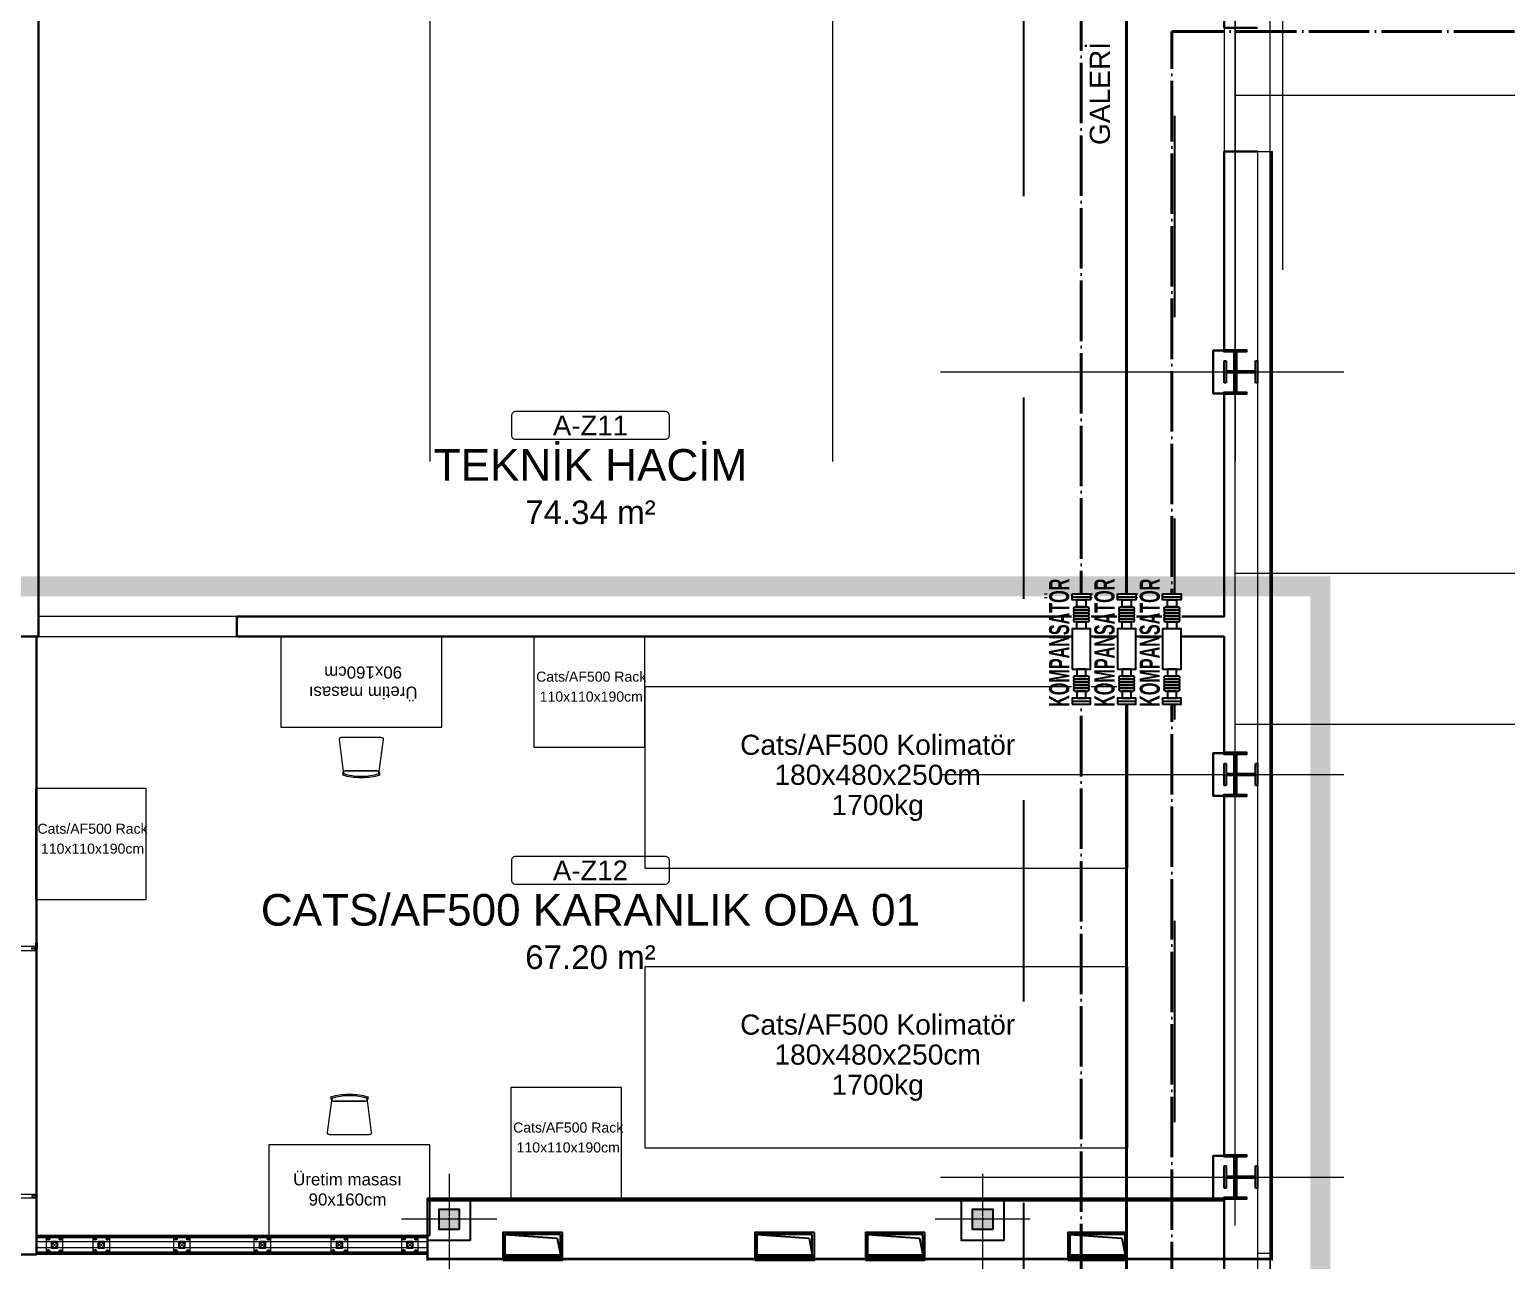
# Model space of a CAD drawing. Header units: centimetres. Extents: x 405464 to 563355, y 50011 to 66875.
# Drawn here: x 515691 to 517158, y 54236 to 55460 of the extents above; entities that cross this region are included whole.
import ezdxf
from ezdxf.enums import TextEntityAlignment as Align

# ---------------------------------------------------------------- set-up
doc = ezdxf.new("R2010")
doc.units = ezdxf.units.CM
for name, pattern in [('CHAIN', [0.3543, 0.2362, -0.0295, 0.0591, -0.0295]), ('DASHDOT', [25.4, 12.7, -6.35, 0, -6.35]), ('DASHED', [4, 2, -2]), ('DOT', [0.25, 0, -0.25]), ('HIDDEN', [9.525, 6.35, -3.175]), ('M00$0$CENTER', [50.8, 31.75, -6.35, 6.35, -6.35]), ('M00$0$HIDDEN', [0.375, 0.25, -0.125]), ('SOGUKSU1', [72, 60, -6, 0, -6])]:
    doc.linetypes.add(name, pattern=pattern)
doc.layers.get('0').update_dxf_attribs({"lineweight": 9})
for name, color, linetype in [('-M-FIRE VALVE', 7, 'Continuous'), ('_statik', 2, 'Continuous'), ('Em.K - FFU', 2, 'Continuous'), ('TF_Cihaz_yazı', 5, 'Continuous')]:
    doc.layers.add(name, color=color, linetype=linetype)
doc.layers.add('-MH_Ad', color=1, linetype='Continuous', lineweight=9, true_color=0xff0000)
doc.layers.add('DV_alçıpanel_duvar_yeni', color=1, linetype='Continuous', lineweight=20, true_color=0xff0000)
for name, color, linetype, lineweight in [('0-KRCN-MİMARİ-220526', 8, 'Continuous', 9), ('0-KRCN-SHT-PROSES-BORU', 1, '0-Y_LINE', 40), ('0-KRCN-SHT-SOGUKSU', 141, 'SOGUKSU1', 40), ('0-MEK-SHT-YAZI-ÇAP-TEMSU', 81, 'Continuous', 30), ('A_Aks', 30, 'DASHDOT', 9), ('A_Arka', 8, 'Continuous', 9), ('A_celik', 1, 'Continuous', 25), ('A_Duvar-alçiplak', 3, 'Continuous', 30), ('A_Kaplama', 191, 'Continuous', 20), ('A_Pencere Doğrama-Ex', 140, 'Continuous', 15), ('G_0.09', 254, 'Continuous', 9), ('G_0.13', 145, 'Continuous', 13), ('M00$0$A_Iskelet', 20, 'Continuous', 25), ('M00$0$D_Merkez', 51, 'M00$0$CENTER', 13), ('M00$0$D_Profil', 155, 'Continuous', 15), ('M00$0$Y_Hidden_[Gizli]', 9, 'M00$0$HIDDEN', 9), ('M00_Mahal_No$0$MH_Alan', 51, 'Continuous', 9), ('MH_Alan', 51, 'Continuous', 9), ('TF_Cihaz', 20, 'Continuous', 13), ('TF_Mobilya', 142, 'Continuous', 9)]:
    doc.layers.add(name, color=color, linetype=linetype, lineweight=lineweight)
doc.styles.add('BORU', font='AGENCYR.TTF')
doc.styles.add('CAP', font='ARIALNB.TTF')
doc.styles.add('Kalin01', font='swissk.ttf')
doc.styles.add('M00_Mahal_No$0$Kalin01', font='swissk.ttf')
doc.styles.add('M00_Mahal_No$0$Normal', font='swiss.ttf')
doc.styles.add('MAHAL', font='swissc.ttf')
doc.styles.add('MP_KAPI_POZ', font='arial.ttf')
doc.linetypes.add('0-Y_LINE', pattern='A,100,-0.5,["Y",BORU,S=9,R=0,X=0,Y=-4.5],-5', length=105.5)

# ---------------------------------------------------------------- blocks, each defined once
blk = doc.blocks.new('1_etap')
at = {"layer": 'A_Aks', "color": 8, "ltscale": 100}
for p, q in [((0, -588.1), (0, 5067)), ((0, 3075), (1911.9, 3075)), ((0, 3075), (1911.9, 3075)), ((0, 2600), (1911.9, 2600)), ((0, 2600), (1911.9, 2600)), ((0, 2450), (1911.9, 2450)), ((0, 2450), (1911.9, 2450))]:
    blk.add_line(p, q, dxfattribs=at)
at = {"layer": 'A_Kaplama', "color": 8}
for p, q in [((22, 3019), (22, -22)), ((22, 3019), (22, 1547)), ((22, 3019), (22, 1924.5)), ((34.5, 3019), (34.5, -34.5)), ((34.5, 3019), (34.5, 1547)), ((34.5, 3019), (34.5, 1924.5)), ((22, 1924.5), (34.5, 1924.5))]:
    blk.add_line(p, q, dxfattribs=at)
at = {"layer": 'DV_alçıpanel_duvar_yeni', "color": 8}
for p, q in [((34.5, 1919.5), (34.5, 3019)), ((34.5, 3019), (37, 3019)), ((35.7, 1918.2), (35.7, 3019)), ((37, 1917), (37, 3019)), ((-11, 1919.5), (34.5, 1919.5)), ((-11, 1918.2), (35.7, 1918.2))]:
    blk.add_line(p, q, dxfattribs=at)
at = {"color": 8, "linetype": 'ByBlock', "lineweight": -2}
for tag, height, style, p in [('MAHALNO', 15.7, 'M00_Mahal_No$0$Kalin01', (-1403.5, 5183, -22.7)), ('MAHALADI', 25.1, 'M00_Mahal_No$0$Normal', (-1403.5, 5151.6, -22.7)), ('MAHALNO', 9.8, 'M00_Mahal_No$0$Kalin01', (-1049.8, 5038.2)), ('MAHALADI', 15.7, 'M00_Mahal_No$0$Normal', (-1049.8, 5018.6)), ('MAHALNO', 19.6, 'M00_Mahal_No$0$Kalin01', (585.2, 4515.9)), ('MAHALADI', 31.4, 'M00_Mahal_No$0$Normal', (585.2, 4476.7)), ('MAHALNO', 19.6, 'M00_Mahal_No$0$Kalin01', (543.6, 3917.9)), ('MAHALADI', 31.4, 'M00_Mahal_No$0$Normal', (543.6, 3878.7)), ('MAHALNO', 19.6, 'M00_Mahal_No$0$Kalin01', (175.4, 3438.2)), ('MAHALADI', 31.4, 'M00_Mahal_No$0$Normal', (175.4, 3399)), ('MAHALNO', 15.7, 'M00_Mahal_No$0$Kalin01', (662.5, 3278.7)), ('MAHALADI', 25.1, 'M00_Mahal_No$0$Normal', (662.5, 3247.3)), ('MAHALNO', 9.8, 'M00_Mahal_No$0$Kalin01', (928.4, 2524.9)), ('MAHALADI', 15.7, 'M00_Mahal_No$0$Normal', (928.4, 2505.3)), ('MAHALNO', 19.6, 'M00_Mahal_No$0$Kalin01', (683, 1295.9)), ('MAHALADI', 31.4, 'M00_Mahal_No$0$Normal', (683, 1256.7))]:
    blk.add_attdef(tag, text='', height=height, dxfattribs=dict(at, style=style)).set_placement(p, align=Align.MIDDLE_CENTER)
at = {"layer": 'A_Pencere Doğrama-Ex', "color": 8, "style": 'MAHAL'}
for p in [(163.4, 4608.5), (585.7, 4362.5), (584.1, 3781.1), (404.7, 3207), (477.6, 2356.8), (647.1, 1093.3), (160.8, 91.1)]:
    blk.add_attdef('KOT', p, '', height=10, dxfattribs=at)
at = {"layer": 'M00_Mahal_No$0$MH_Alan', "color": 8, "style": 'M00_Mahal_No$0$Normal'}
for height, p in [(25.1, (-1403.5, 5114, -22.7)), (15.7, (-1049.8, 4995.1)), (31.4, (585.2, 4429.6)), (31.4, (543.6, 3831.7)), (31.4, (175.4, 3351.9)), (25.1, (662.5, 3209.7)), (15.7, (928.4, 2481.8)), (31.4, (683, 1209.6))]:
    blk.add_attdef('ALAN', text='', height=height, dxfattribs=at).set_placement(p, align=Align.MIDDLE_CENTER)
blk = doc.blocks.new('a_aks')
at = {"layer": 'A_Aks', "color": 8, "ltscale": 200}
for p, q in [((11730, 5308), (11730, -831.1)), ((12130, 5308), (12130, -831.1)), ((12530, 5308), (12530, -831.1)), ((12237.1, 2857), (12637.8, 2857)), ((12237.1, 2457), (12637.8, 2457)), ((12237.1, 2057), (12637.8, 2057))]:
    blk.add_line(p, q, dxfattribs=at)
blk = doc.blocks.new('mimari_yeni_durum')
at = {"layer": 'A_Arka', "color": 8}
blk.add_line((12577, 4907.5), (12577, 2958.4), dxfattribs=at)
at = {"layer": 'A_celik', "color": 8}
for p, q in [((12519, 2846), (12519, 2868)), ((12519, 2868), (12521, 2868)), ((12519, 2846), (12519, 2868)), ((12519, 2868), (12521, 2868)), ((12521, 2868), (12521, 2858)), ((12521, 2868), (12521, 2858)), ((12550, 2858), (12550, 2868)), ((12550, 2868), (12552, 2868)), ((12550, 2858), (12550, 2868)), ((12550, 2868), (12552, 2868)), ((12552, 2868), (12552, 2846)), ((12521, 2858), (12550, 2858)), ((12521, 2858), (12550, 2858)), ((12550, 2856), (12521, 2856)), ((12521, 2856), (12521, 2846)), ((12550, 2856), (12521, 2856)), ((12521, 2856), (12521, 2846)), ((12550, 2846), (12550, 2856)), ((12550, 2846), (12550, 2856)), ((12521, 2846), (12519, 2846)), ((12521, 2846), (12519, 2846)), ((12552, 2846), (12550, 2846)), ((12552, 2846), (12550, 2846)), ((12519, 2446), (12519, 2468)), ((12519, 2468), (12521, 2468)), ((12519, 2446), (12519, 2468)), ((12519, 2468), (12521, 2468)), ((12521, 2468), (12521, 2458)), ((12521, 2468), (12521, 2458)), ((12550, 2458), (12550, 2468)), ((12550, 2468), (12552, 2468)), ((12550, 2458), (12550, 2468)), ((12550, 2468), (12552, 2468)), ((12552, 2468), (12552, 2446)), ((12521, 2458), (12550, 2458)), ((12521, 2458), (12550, 2458)), ((12550, 2456), (12521, 2456)), ((12521, 2456), (12521, 2446)), ((12550, 2456), (12521, 2456)), ((12521, 2456), (12521, 2446)), ((12550, 2446), (12550, 2456)), ((12550, 2446), (12550, 2456)), ((12521, 2446), (12519, 2446)), ((12521, 2446), (12519, 2446)), ((12552, 2446), (12550, 2446)), ((12552, 2446), (12550, 2446)), ((12519, 2046), (12519, 2068)), ((12519, 2068), (12521, 2068)), ((12519, 2046), (12519, 2068)), ((12519, 2068), (12521, 2068)), ((12521, 2068), (12521, 2058)), ((12521, 2068), (12521, 2058)), ((12521, 2058), (12550, 2058)), ((12521, 2058), (12550, 2058)), ((12550, 2056), (12521, 2056)), ((12521, 2056), (12521, 2046)), ((12550, 2056), (12521, 2056)), ((12521, 2056), (12521, 2046)), ((12550, 2058), (12550, 2068)), ((12550, 2068), (12552, 2068)), ((12550, 2058), (12550, 2068)), ((12550, 2068), (12552, 2068)), ((12550, 2046), (12550, 2056)), ((12550, 2046), (12550, 2056)), ((12552, 2068), (12552, 2046)), ((12521, 2046), (12519, 2046)), ((12521, 2046), (12519, 2046)), ((12552, 2046), (12550, 2046)), ((12552, 2046), (12550, 2046))]:
    blk.add_line(p, q, dxfattribs=at)
for points in [[(12519, 2879), (12541, 2879), (12541, 2877), (12531, 2877), (12531, 2837), (12541, 2837), (12541, 2835), (12519, 2835), (12519, 2837), (12529, 2837), (12529, 2877), (12519, 2877), (12519, 2879)], [(12519, 2879), (12541, 2879), (12541, 2877), (12531, 2877), (12531, 2837), (12541, 2837), (12541, 2835), (12519, 2835), (12519, 2837), (12529, 2837), (12529, 2877), (12519, 2877), (12519, 2879)], [(12519, 2479), (12541, 2479), (12541, 2477), (12531, 2477), (12531, 2437), (12541, 2437), (12541, 2435), (12519, 2435), (12519, 2437), (12529, 2437), (12529, 2477), (12519, 2477), (12519, 2479)], [(12519, 2479), (12541, 2479), (12541, 2477), (12531, 2477), (12531, 2437), (12541, 2437), (12541, 2435), (12519, 2435), (12519, 2437), (12529, 2437), (12529, 2477), (12519, 2477), (12519, 2479)], [(12519, 2079), (12541, 2079), (12541, 2077), (12531, 2077), (12531, 2037), (12541, 2037), (12541, 2035), (12519, 2035), (12519, 2037), (12529, 2037), (12529, 2077), (12519, 2077), (12519, 2079)], [(12519, 2079), (12541, 2079), (12541, 2077), (12531, 2077), (12531, 2037), (12541, 2037), (12541, 2035), (12519, 2035), (12519, 2037), (12529, 2037), (12529, 2077), (12519, 2077), (12519, 2079)]]:
    blk.add_lwpolyline(points, dxfattribs=at)
at = {"layer": 'A_Duvar-alçiplak', "color": 8}
for p, q in [((11341, 2614), (11341, 2594)), ((11341, 2614), (11341, 2594)), ((11538, 2614), (11538, 2594)), ((11538, 2614), (11538, 2594)), ((11319, 2594), (11341, 2594)), ((11319, 2594), (11341, 2594)), ((11339, 2594), (11339, 1980)), ((11538, 2594), (12519, 2594)), ((11538, 2594), (12519, 2594))]:
    blk.add_line(p, q, dxfattribs=at)
for points in [[(12552, 3199), (12519, 3199), (12519, 3232), (12507.5, 3232), (12507.5, 3246), (11357.5, 3246), (11357.5, 3220), (11341, 3220), (11341, 2614)], [(12552, 3199), (12519, 3199), (12519, 3232), (12507.5, 3232), (12507.5, 3246), (11357.5, 3246), (11357.5, 3220), (11341, 3220), (11341, 2614)], [(11538, 2614), (12519, 2614), (12519, 2835.7), (12508, 2835.7), (12508, 2878.2), (12519, 2878.2), (12519, 3076), (12552, 3076)], [(11538, 2614), (12519, 2614), (12519, 2835.7), (12508, 2835.7), (12508, 2878.2), (12519, 2878.2), (12519, 3076), (12552, 3076)], [(12519, 1694), (12519, 2035.7), (12508, 2035.7), (12508, 2078.2), (12519, 2078.2), (12519, 2435.7), (12508, 2435.7), (12508, 2478.2), (12519, 2478.2), (12519, 2594)], [(12519, 1694), (12519, 2035.7), (12508, 2035.7), (12508, 2078.2), (12519, 2078.2), (12519, 2435.7), (12508, 2435.7), (12508, 2478.2), (12519, 2478.2), (12519, 2594)], [(11339, 1980), (11319, 1980)]]:
    blk.add_lwpolyline(points, dxfattribs=at)
at = {"layer": 'A_Kaplama', "color": 8}
blk.add_line((12552, 3076), (12564.5, 3076), dxfattribs=at)
blk.add_line((12552, 3076), (12564.5, 3076), dxfattribs=at)
at = {"layer": 'A_Aks', "color": 8}
blk.add_blockref('a_aks', (0, 0), dxfattribs=at)
blk = doc.blocks.new('sandalye')
at = {"color": 8, "linetype": 'Continuous'}
for p, q in [((-356, 181), (-379, 181)), ((-366, 172), (-341, 175)), ((-341, 175), (-366, 172)), ((-24, 217), (-341, 175)), ((-333, -158), (-333, 158)), ((-333, 158), (-333, -158)), ((0, -196), (0, 196)), ((-379, -181), (-356, -181)), ((-341, -175), (-366, -172)), ((-366, -172), (-341, -175)), ((-341, -175), (-24, -217))]:
    blk.add_line(p, q, dxfattribs=at)
at = {"color": 8, "linetype": 'HIDDEN', "ltscale": 5}
blk.add_line((-403, 12), (-403, -12), dxfattribs=at)
at = {"color": 8, "linetype": 'Continuous'}
for centre, radius, start, end in [((276, 0), 679, 164.5563, 178.9655), ((222, 0), 613, 163.7398, 178.854), ((222, 0), 613, 163.7398, 178.854), ((-356, 158), 23, 48.6707, 90), ((-356, 158), 23, 0, 48.6707), ((-356, 158), 23, 0, 48.6707), ((-21, 196), 21.5, 360, 97.624), ((276, 0), 679, 181.0345, 195.4437), ((222, 0), 613, 181.146, 196.2602), ((222, 0), 613, 181.146, 196.2602), ((-356, -158), 23, 270, 311.3293), ((-356, -158), 23, 311.3293, 360), ((-356, -158), 23, 311.3293, 360), ((-21, -196), 21.5, 262.376, 0)]:
    blk.add_arc(centre, radius, start, end, dxfattribs=at)
at = {"color": 8, "linetype": 'HIDDEN', "ltscale": 5}
for centre, radius, start, end in [((276, 0), 679, 178.9655, 181.0345), ((276, 0), 679, 178.9655, 181.0345), ((222, 0), 613, 178.854, 181.146), ((222, 0), 613, 178.854, 181.146)]:
    blk.add_arc(centre, radius, start, end, dxfattribs=at)
blk = doc.blocks.new('kar_o_2_yp')
at = {"layer": 'TF_Cihaz', "color": 8}
for points in [[(10203.3, 2427), (10313.3, 2427), (10313.3, 2537), (10203.3, 2537)], [(10793.3, 2307), (10793.3, 2487), (10313.3, 2487), (10313.3, 2307)], [(9708, 2275.9), (9818, 2275.9), (9818, 2385.9), (9708, 2385.9)], [(10793.3, 2029), (10793.3, 2209), (10313.3, 2209), (10313.3, 2029)], [(10180.4, 1979), (10290.4, 1979), (10290.4, 2089), (10180.4, 2089)]]:
    blk.add_lwpolyline(points, close=True, dxfattribs=at)
at = {"layer": 'TF_Mobilya', "color": 8}
for points in [[(9951.7, 2537), (9951.7, 2447), (10111.7, 2447), (10111.7, 2537)], [(10100, 1942), (10100, 2032), (9940, 2032), (9940, 1942)]]:
    blk.add_lwpolyline(points, close=True, dxfattribs=at)
at = {"color": 8, "xscale": -0.1000000000000001, "yscale": 0.1000000000000001, "zscale": 0.1}
for p, rotation in [((10031.7, 2437), 269.9999999999999), ((10020, 2042), 90)]:
    blk.add_blockref('sandalye', p, dxfattribs=dict(at, rotation=rotation))
at = {"layer": 'TF_Cihaz_yazı', "color": 8, "style": 'MP_KAPI_POZ'}
for s, height, p in [('Cats/AF500 Rack', 10, (10260.2, 2497.2)), ('110x110x190cm', 10, (10260.2, 2477.4)), ('Cats/AF500 Kolimatör', 20, (10544.7, 2429.5)), ('180x480x250cm', 20, (10544.7, 2399.7)), ('1700kg', 20, (10544.7, 2369.7)), ('Cats/AF500 Rack', 10, (9764.8, 2346.1)), ('110x110x190cm', 10, (9764.8, 2326.3)), ('Cats/AF500 Kolimatör', 20, (10544.7, 2151.5)), ('180x480x250cm', 20, (10544.7, 2121.7)), ('1700kg', 20, (10544.7, 2091.7)), ('Cats/AF500 Rack', 10, (10237.3, 2049.2)), ('110x110x190cm', 10, (10237.3, 2029.4))]:
    blk.add_text(s, height=height, dxfattribs=at).set_placement(p, align=Align.MIDDLE_CENTER)
at = {"layer": 'TF_Mobilya', "color": 8, "style": 'MP_KAPI_POZ'}
for s, p in [('90x160cm', (10033.6, 2501.3)), ('Üretim masası', (10033.6, 2481.3))]:
    blk.add_text(s, height=12, rotation=180, dxfattribs=at).set_placement(p, align=Align.MIDDLE_CENTER)
for s, p in [('Üretim masası', (10018.1, 1997.7)), ('90x160cm', (10018.1, 1977.7))]:
    blk.add_text(s, height=12, dxfattribs=at).set_placement(p, align=Align.MIDDLE_CENTER)
blk = doc.blocks.new('M00_Mahal_No$0$MHL')
at = {"color": 0, "linetype": 'ByBlock', "lineweight": -2}
blk.add_lwpolyline([(-100, -5), (-100, -30, 0.414214), (-95, -35), (95, -35, 0.414214), (100, -30), (100, -5, 0.414214), (95, 0), (-95, 0, 0.414214)], format="xyb", close=True, dxfattribs=at)
for tag, height, style, p in [('MAHALNO', 25, 'M00_Mahal_No$0$Kalin01', (0, -17.5)), ('MAHALADI', 40, 'M00_Mahal_No$0$Normal', (0, -67.5))]:
    blk.add_attdef(tag, text='', height=height, dxfattribs=dict(at, style=style)).set_placement(p, align=Align.MIDDLE_CENTER)
at = {"layer": 'M00_Mahal_No$0$MH_Alan', "style": 'M00_Mahal_No$0$Normal'}
blk.add_attdef('ALAN', text='', height=40, dxfattribs=at).set_placement((0, -127.5), align=Align.MIDDLE_CENTER)
blk = doc.blocks.new('A$C17b1b0ad')
at = {"layer": 'MH_Alan', "color": 8}
for points in [[(11341, 3220), (11357.5, 3220), (11357.5, 3246), (12507.5, 3246), (12507.5, 3232), (12519, 3232), (12519, 2878.2), (12508, 2878.2), (12508, 2835.7), (12519, 2835.7), (12519, 2614), (11341, 2614)], [(11339, 2594), (12519, 2594), (12519, 2478.2), (12508, 2478.2), (12508, 2435.7), (12519, 2435.7), (12519, 2078.2), (12508, 2078.2), (12508, 2036), (11730, 2036), (11730, 1999), (11730, 1999), (11339, 1999)]]:
    blk.add_lwpolyline(points, close=True, dxfattribs=at)
at = {"layer": '-MH_Ad', "color": 8}
ref = blk.add_blockref('M00_Mahal_No$0$MHL', (11889.4, 2817.5), dxfattribs=dict(at, xscale=0.7839999999999999, yscale=0.7839999999999999, zscale=0.7839999999999999))
ref.add_attrib('MAHALNO', 'A-Z11', dxfattribs={"layer": '0', "color": 0, "linetype": 'ByBlock', "lineweight": -2, "height": 19.6, "style": 'M00_Mahal_No$0$Kalin01'}).set_placement((11889.4, 2803.8), align=Align.MIDDLE_CENTER)
ref.add_attrib('MAHALADI', 'TEKNİK HACİM', dxfattribs={"layer": '0', "color": 0, "linetype": 'ByBlock', "lineweight": -2, "height": 31.36, "style": 'M00_Mahal_No$0$Normal'}).set_placement((11889.4, 2764.6), align=Align.MIDDLE_CENTER)
ref.add_attrib('ALAN', '74.34 m²', dxfattribs={"layer": 'M00_Mahal_No$0$MH_Alan', "height": 23.52, "style": 'M00_Mahal_No$0$Normal'}).set_placement((11889.4, 2717.5), align=Align.MIDDLE_CENTER)
ref = blk.add_blockref('M00_Mahal_No$0$MHL', (11889.4, 2375.5), dxfattribs=dict(at, xscale=0.7839999999999999, yscale=0.7839999999999999, zscale=0.7839999999999999))
ref.add_attrib('MAHALNO', 'A-Z12', dxfattribs={"layer": '0', "color": 0, "linetype": 'ByBlock', "lineweight": -2, "height": 19.6, "style": 'M00_Mahal_No$0$Kalin01'}).set_placement((11889.4, 2361.7), align=Align.MIDDLE_CENTER)
ref.add_attrib('MAHALADI', 'CATS/AF500 KARANLIK ODA 01', dxfattribs={"layer": '0', "color": 0, "linetype": 'ByBlock', "lineweight": -2, "height": 31.36, "style": 'M00_Mahal_No$0$Normal'}).set_placement((11889.4, 2322.5), align=Align.MIDDLE_CENTER)
ref.add_attrib('ALAN', '67.20 m²', dxfattribs={"layer": 'M00_Mahal_No$0$MH_Alan', "height": 23.52, "style": 'M00_Mahal_No$0$Normal'}).set_placement((11889.4, 2275.5), align=Align.MIDDLE_CENTER)
blk = doc.blocks.new('statik_temel_kalıp')
at = {"layer": '_statik', "color": 4, "linetype": 'DASHED', "ltscale": 100}
for p, q in [((-60, -4745.5), (-60, -54.5)), ((-210, -4625.5), (-210, -204.5))]:
    blk.add_line(p, q, dxfattribs=at)
at = {"layer": '_statik', "color": 4, "linetype": 'DASHED', "ltscale": 100, "style": 'Kalin01'}
blk.add_text('GALERİ', height=20, rotation=90, dxfattribs=at).set_placement((-124.6, -1774.6))
blk = doc.blocks.new('*U114')
at = {"ltscale": 40}
blk.add_lwpolyline([(0, 0), (0, 6), (6, 6), (6, 0)], close=True, dxfattribs=at)
at = {"layer": 'M00$0$D_Merkez', "ltscale": 0.015}
for points in [[(0, 0), (6, 6)], [(0, 6), (6, 0)]]:
    blk.add_lwpolyline(points, dxfattribs=at)
at = {"layer": 'M00$0$D_Profil', "ltscale": 40}
blk.add_lwpolyline([(0.4, 0.4), (0.4, 5.6), (5.6, 5.6), (5.6, 0.4)], close=True, dxfattribs=at)
blk = doc.blocks.new('duvarlar')
h = blk.add_hatch(color=8)
h.dxf.hatch_style = 1
h.paths.add_polyline_path([(11759, 2005), (11739, 2005), (11739, 2025), (11759, 2025)])
h = blk.add_hatch(color=8)
h.dxf.hatch_style = 1
h.paths.add_polyline_path([(12289, 2005), (12269, 2005), (12269, 2025), (12289, 2025)])
at = {"color": 8}
for points in [[(11338.5, 2284.6), (11338.5, 2289.4), (11339.7, 2289.4), (11339.7, 2283.4), (11334.5, 2283.4), (11334.5, 2284.6)], [(11338.5, 2283.4), (11334.5, 2283.4), (11334.5, 2284.6), (11338.5, 2284.6), (11338.5, 2286), (11319.5, 2286), (11319.5, 2284), (11322.8, 2284), (11322.8, 2283.5), (11322.3, 2283.5), (11322.3, 2282), (11338.5, 2282)], [(11322.3, 2038.5), (11322.3, 2040), (11338.5, 2040), (11338.5, 2038.6), (11334.5, 2038.6), (11334.5, 2037.4), (11338.5, 2037.4), (11338.5, 2036), (11319.5, 2036), (11319.5, 2038), (11322.8, 2038), (11322.8, 2038.5)], [(11338.5, 2037.4), (11338.5, 2032.6), (11339.7, 2032.6), (11339.7, 2038.6), (11334.5, 2038.6), (11334.5, 2037.4)], [(11365, 1981.5), (11349, 1981.5), (11349, 1997.5), (11365, 1997.5)], [(11411.5, 1981.5), (11395.5, 1981.5), (11395.5, 1997.5), (11411.5, 1997.5)], [(11491.5, 1981.5), (11475.5, 1981.5), (11475.5, 1997.5), (11491.5, 1997.5)], [(11571.5, 1981.5), (11555.5, 1981.5), (11555.5, 1997.5), (11571.5, 1997.5)], [(11648, 1981.5), (11632, 1981.5), (11632, 1997.5), (11648, 1997.5)], [(11718, 1981.5), (11702, 1981.5), (11702, 1997.5), (11718, 1997.5)]]:
    blk.add_lwpolyline(points, close=True, dxfattribs=at)
at = {"layer": 'A_Aks', "color": 8, "ltscale": 10}
for points in [[(11749, 2060.3), (11749, 1965.7)], [(12279, 2060.3), (12279, 1965.7)], [(11796.3, 2015), (11701.7, 2015)], [(12326.3, 2015), (12231.7, 2015)]]:
    blk.add_lwpolyline(points, dxfattribs=at)
at = {"layer": 'A_celik', "color": 8}
for points in [[(11770, 1994), (11728, 1994), (11728, 2036), (11770, 2036)], [(11759, 2005), (11739, 2005), (11739, 2025), (11759, 2025)], [(12300, 1994), (12258, 1994), (12258, 2036), (12300, 2036)], [(12289, 2005), (12269, 2005), (12269, 2025), (12289, 2025)]]:
    blk.add_lwpolyline(points, close=True, dxfattribs=at)
at = {"layer": 'DV_alçıpanel_duvar_yeni', "color": 8}
for p, q in [((11726.8, 2036), (11726.8, 1974)), ((11728, 2036), (12519, 2036)), ((11728, 2036), (11728, 1974)), ((11728, 2034.8), (12519, 2034.8)), ((11728, 2033.5), (12519, 2033.5)), ((11728, 1999), (11339, 1999)), ((11728, 1997.7), (11339, 1997.7)), ((11728, 1996.5), (11339, 1996.5)), ((11728, 1982.5), (11339, 1982.5)), ((11728, 1981.2), (11339, 1981.2)), ((11728, 1980), (11339, 1980)), ((11728, 1976.5), (12519, 1976.5)), ((11728, 1975.2), (12519, 1975.2))]:
    blk.add_line(p, q, dxfattribs=at)
at = {"layer": 'Em.K - FFU', "color": 8}
for p, q in [((11804.5, 1999.8), (11856.2, 1996.1)), ((11856.2, 1996.1), (11859.5, 1979.8)), ((12054.8, 1999.8), (12106.6, 1996.1)), ((12106.6, 1996.1), (12109.8, 1979.8)), ((12164.5, 1999.8), (12216.2, 1996.1)), ((12216.2, 1996.1), (12219.5, 1979.8)), ((12365.5, 1999.8), (12417.2, 1996.1)), ((12417.2, 1996.1), (12420.5, 1979.8)), ((11802.5, 1974.8), (11861.5, 1974.8)), ((11802.5, 1974.3), (11861.5, 1974.3)), ((11804.5, 1979.8), (11804.5, 1974.8)), ((11859.5, 1979.8), (11859.5, 1974.8)), ((12052.8, 1974.8), (12111.8, 1974.8)), ((12052.8, 1974.3), (12111.8, 1974.3)), ((12054.8, 1979.8), (12054.8, 1974.8)), ((12109.8, 1979.8), (12109.8, 1974.8)), ((12162.5, 1974.8), (12221.5, 1974.8)), ((12162.5, 1974.3), (12221.5, 1974.3)), ((12164.5, 1979.8), (12164.5, 1974.8)), ((12219.5, 1979.8), (12219.5, 1974.8)), ((12363.5, 1974.8), (12422.5, 1974.8)), ((12363.5, 1974.3), (12422.5, 1974.3)), ((12365.5, 1979.8), (12365.5, 1974.8)), ((12420.5, 1979.8), (12420.5, 1974.8))]:
    blk.add_line(p, q, dxfattribs=at)
for points in [[(11861.5, 2001.8), (11802.5, 2001.8), (11802.5, 1977.8), (11861.5, 1977.8)], [(11859.5, 1999.8), (11804.5, 1999.8), (11804.5, 1979.8), (11859.5, 1979.8)], [(12111.8, 2001.8), (12052.8, 2001.8), (12052.8, 1977.8), (12111.8, 1977.8)], [(12109.8, 1999.8), (12054.8, 1999.8), (12054.8, 1979.8), (12109.8, 1979.8)], [(12221.5, 2001.8), (12162.5, 2001.8), (12162.5, 1977.8), (12221.5, 1977.8)], [(12219.5, 1999.8), (12164.5, 1999.8), (12164.5, 1979.8), (12219.5, 1979.8)], [(12422.5, 2001.8), (12363.5, 2001.8), (12363.5, 1977.8), (12422.5, 1977.8)], [(12420.5, 1999.8), (12365.5, 1999.8), (12365.5, 1979.8), (12420.5, 1979.8)], [(11802.5, 1974.3), (11861.5, 1974.3), (11861.5, 1974.8), (11802.5, 1974.8)], [(12052.8, 1974.3), (12111.8, 1974.3), (12111.8, 1974.8), (12052.8, 1974.8)], [(12162.5, 1974.3), (12221.5, 1974.3), (12221.5, 1974.8), (12162.5, 1974.8)], [(12363.5, 1974.3), (12422.5, 1974.3), (12422.5, 1974.8), (12363.5, 1974.8)]]:
    blk.add_lwpolyline(points, close=True, dxfattribs=at)
at = {"layer": 'G_0.09', "color": 8}
for p, q in [((11349.8, 1995.5), (11350.4, 1996.5)), ((11350.4, 1994.5), (11349.8, 1995.5)), ((11350.4, 1996.5), (11351.5, 1996.5)), ((11351.5, 1996.5), (11352.1, 1995.5)), ((11352.1, 1995.5), (11351.5, 1994.5)), ((11362.4, 1996.5), (11361.8, 1995.5)), ((11361.8, 1995.5), (11362.4, 1994.5)), ((11363.5, 1996.5), (11362.4, 1996.5)), ((11364.1, 1995.5), (11363.5, 1996.5)), ((11363.5, 1994.5), (11364.1, 1995.5)), ((11396.3, 1995.5), (11396.9, 1996.5)), ((11396.9, 1994.5), (11396.3, 1995.5)), ((11396.9, 1996.5), (11398.1, 1996.5)), ((11398.1, 1996.5), (11398.7, 1995.5)), ((11398.7, 1995.5), (11398.1, 1994.5)), ((11408.9, 1996.5), (11408.3, 1995.5)), ((11408.3, 1995.5), (11408.9, 1994.5)), ((11410.1, 1996.5), (11408.9, 1996.5)), ((11410.7, 1995.5), (11410.1, 1996.5)), ((11410.1, 1994.5), (11410.7, 1995.5)), ((11476.3, 1995.5), (11476.9, 1996.5)), ((11476.9, 1994.5), (11476.3, 1995.5)), ((11476.9, 1996.5), (11478.1, 1996.5)), ((11478.1, 1996.5), (11478.7, 1995.5)), ((11478.7, 1995.5), (11478.1, 1994.5)), ((11488.9, 1996.5), (11488.3, 1995.5)), ((11488.3, 1995.5), (11488.9, 1994.5)), ((11490.1, 1996.5), (11488.9, 1996.5)), ((11490.7, 1995.5), (11490.1, 1996.5)), ((11490.1, 1994.5), (11490.7, 1995.5)), ((11556.3, 1995.5), (11556.9, 1996.5)), ((11556.9, 1994.5), (11556.3, 1995.5)), ((11556.9, 1996.5), (11558.1, 1996.5)), ((11558.1, 1996.5), (11558.7, 1995.5)), ((11558.7, 1995.5), (11558.1, 1994.5)), ((11568.9, 1996.5), (11568.3, 1995.5)), ((11568.3, 1995.5), (11568.9, 1994.5)), ((11570.1, 1996.5), (11568.9, 1996.5)), ((11570.7, 1995.5), (11570.1, 1996.5)), ((11570.1, 1994.5), (11570.7, 1995.5)), ((11632.8, 1995.5), (11633.4, 1996.5)), ((11633.4, 1994.5), (11632.8, 1995.5)), ((11633.4, 1996.5), (11634.6, 1996.5)), ((11634.6, 1996.5), (11635.2, 1995.5)), ((11635.2, 1995.5), (11634.6, 1994.5)), ((11645.4, 1996.5), (11644.8, 1995.5)), ((11644.8, 1995.5), (11645.4, 1994.5)), ((11646.6, 1996.5), (11645.4, 1996.5)), ((11647.2, 1995.5), (11646.6, 1996.5)), ((11646.6, 1994.5), (11647.2, 1995.5)), ((11702.8, 1995.5), (11703.4, 1996.5)), ((11703.4, 1994.5), (11702.8, 1995.5)), ((11703.4, 1996.5), (11704.6, 1996.5)), ((11704.6, 1996.5), (11705.2, 1995.5)), ((11705.2, 1995.5), (11704.6, 1994.5)), ((11715.4, 1996.5), (11714.8, 1995.5)), ((11714.8, 1995.5), (11715.4, 1994.5)), ((11716.6, 1996.5), (11715.4, 1996.5)), ((11717.2, 1995.5), (11716.6, 1996.5)), ((11716.6, 1994.5), (11717.2, 1995.5)), ((11350.4, 1984.5), (11349.8, 1983.5)), ((11349.8, 1983.5), (11350.4, 1982.5)), ((11351.5, 1994.5), (11350.4, 1994.5)), ((11351.5, 1984.5), (11350.4, 1984.5)), ((11350.4, 1982.5), (11351.5, 1982.5)), ((11352.1, 1983.5), (11351.5, 1984.5)), ((11351.5, 1982.5), (11352.1, 1983.5)), ((11361.8, 1983.5), (11362.4, 1984.5)), ((11362.4, 1982.5), (11361.8, 1983.5)), ((11362.4, 1994.5), (11363.5, 1994.5)), ((11362.4, 1984.5), (11363.5, 1984.5)), ((11363.5, 1982.5), (11362.4, 1982.5)), ((11363.5, 1984.5), (11364.1, 1983.5)), ((11364.1, 1983.5), (11363.5, 1982.5)), ((11396.9, 1984.5), (11396.3, 1983.5)), ((11396.3, 1983.5), (11396.9, 1982.5)), ((11398.1, 1994.5), (11396.9, 1994.5)), ((11398.1, 1984.5), (11396.9, 1984.5)), ((11396.9, 1982.5), (11398.1, 1982.5)), ((11398.7, 1983.5), (11398.1, 1984.5)), ((11398.1, 1982.5), (11398.7, 1983.5)), ((11408.3, 1983.5), (11408.9, 1984.5)), ((11408.9, 1982.5), (11408.3, 1983.5)), ((11408.9, 1994.5), (11410.1, 1994.5)), ((11408.9, 1984.5), (11410.1, 1984.5)), ((11410.1, 1982.5), (11408.9, 1982.5)), ((11410.1, 1984.5), (11410.7, 1983.5)), ((11410.7, 1983.5), (11410.1, 1982.5)), ((11476.9, 1984.5), (11476.3, 1983.5)), ((11476.3, 1983.5), (11476.9, 1982.5)), ((11478.1, 1994.5), (11476.9, 1994.5)), ((11478.1, 1984.5), (11476.9, 1984.5)), ((11476.9, 1982.5), (11478.1, 1982.5)), ((11478.7, 1983.5), (11478.1, 1984.5)), ((11478.1, 1982.5), (11478.7, 1983.5)), ((11488.3, 1983.5), (11488.9, 1984.5)), ((11488.9, 1982.5), (11488.3, 1983.5)), ((11488.9, 1994.5), (11490.1, 1994.5)), ((11488.9, 1984.5), (11490.1, 1984.5)), ((11490.1, 1982.5), (11488.9, 1982.5)), ((11490.1, 1984.5), (11490.7, 1983.5)), ((11490.7, 1983.5), (11490.1, 1982.5)), ((11556.9, 1984.5), (11556.3, 1983.5)), ((11556.3, 1983.5), (11556.9, 1982.5)), ((11558.1, 1994.5), (11556.9, 1994.5)), ((11558.1, 1984.5), (11556.9, 1984.5)), ((11556.9, 1982.5), (11558.1, 1982.5)), ((11558.7, 1983.5), (11558.1, 1984.5)), ((11558.1, 1982.5), (11558.7, 1983.5)), ((11568.3, 1983.5), (11568.9, 1984.5)), ((11568.9, 1982.5), (11568.3, 1983.5)), ((11568.9, 1994.5), (11570.1, 1994.5)), ((11568.9, 1984.5), (11570.1, 1984.5)), ((11570.1, 1982.5), (11568.9, 1982.5)), ((11570.1, 1984.5), (11570.7, 1983.5)), ((11570.7, 1983.5), (11570.1, 1982.5)), ((11633.4, 1984.5), (11632.8, 1983.5)), ((11632.8, 1983.5), (11633.4, 1982.5)), ((11634.6, 1994.5), (11633.4, 1994.5)), ((11634.6, 1984.5), (11633.4, 1984.5)), ((11633.4, 1982.5), (11634.6, 1982.5)), ((11635.2, 1983.5), (11634.6, 1984.5)), ((11634.6, 1982.5), (11635.2, 1983.5)), ((11644.8, 1983.5), (11645.4, 1984.5)), ((11645.4, 1982.5), (11644.8, 1983.5)), ((11645.4, 1994.5), (11646.6, 1994.5)), ((11645.4, 1984.5), (11646.6, 1984.5)), ((11646.6, 1982.5), (11645.4, 1982.5)), ((11646.6, 1984.5), (11647.2, 1983.5)), ((11647.2, 1983.5), (11646.6, 1982.5)), ((11703.4, 1984.5), (11702.8, 1983.5)), ((11702.8, 1983.5), (11703.4, 1982.5)), ((11704.6, 1994.5), (11703.4, 1994.5)), ((11704.6, 1984.5), (11703.4, 1984.5)), ((11703.4, 1982.5), (11704.6, 1982.5)), ((11705.2, 1983.5), (11704.6, 1984.5)), ((11704.6, 1982.5), (11705.2, 1983.5)), ((11714.8, 1983.5), (11715.4, 1984.5)), ((11715.4, 1982.5), (11714.8, 1983.5)), ((11715.4, 1994.5), (11716.6, 1994.5)), ((11715.4, 1984.5), (11716.6, 1984.5)), ((11716.6, 1982.5), (11715.4, 1982.5)), ((11716.6, 1984.5), (11717.2, 1983.5)), ((11717.2, 1983.5), (11716.6, 1982.5))]:
    blk.add_line(p, q, dxfattribs=at)
at = {"layer": 'G_0.09', "color": 8, "linetype": 'CHAIN', "ltscale": 3}
for p, q in [((11352.1, 1995.5), (11349.8, 1995.5)), ((11351, 1996.5), (11351, 1994.5)), ((11361.8, 1995.5), (11364.1, 1995.5)), ((11363, 1996.5), (11363, 1994.5)), ((11398.7, 1995.5), (11396.3, 1995.5)), ((11397.5, 1996.5), (11397.5, 1994.5)), ((11408.3, 1995.5), (11410.7, 1995.5)), ((11409.5, 1996.5), (11409.5, 1994.5)), ((11478.7, 1995.5), (11476.3, 1995.5)), ((11477.5, 1996.5), (11477.5, 1994.5)), ((11488.3, 1995.5), (11490.7, 1995.5)), ((11489.5, 1996.5), (11489.5, 1994.5)), ((11558.7, 1995.5), (11556.3, 1995.5)), ((11557.5, 1996.5), (11557.5, 1994.5)), ((11568.3, 1995.5), (11570.7, 1995.5)), ((11569.5, 1996.5), (11569.5, 1994.5)), ((11635.2, 1995.5), (11632.8, 1995.5)), ((11634, 1996.5), (11634, 1994.5)), ((11644.8, 1995.5), (11647.2, 1995.5)), ((11646, 1996.5), (11646, 1994.5)), ((11705.2, 1995.5), (11702.8, 1995.5)), ((11704, 1996.5), (11704, 1994.5)), ((11714.8, 1995.5), (11717.2, 1995.5)), ((11716, 1996.5), (11716, 1994.5)), ((11352.1, 1983.5), (11349.8, 1983.5)), ((11351, 1982.5), (11351, 1984.5)), ((11361.8, 1983.5), (11364.1, 1983.5)), ((11363, 1982.5), (11363, 1984.5)), ((11398.7, 1983.5), (11396.3, 1983.5)), ((11397.5, 1982.5), (11397.5, 1984.5)), ((11408.3, 1983.5), (11410.7, 1983.5)), ((11409.5, 1982.5), (11409.5, 1984.5)), ((11478.7, 1983.5), (11476.3, 1983.5)), ((11477.5, 1982.5), (11477.5, 1984.5)), ((11488.3, 1983.5), (11490.7, 1983.5)), ((11489.5, 1982.5), (11489.5, 1984.5)), ((11558.7, 1983.5), (11556.3, 1983.5)), ((11557.5, 1982.5), (11557.5, 1984.5)), ((11568.3, 1983.5), (11570.7, 1983.5)), ((11569.5, 1982.5), (11569.5, 1984.5)), ((11635.2, 1983.5), (11632.8, 1983.5)), ((11634, 1982.5), (11634, 1984.5)), ((11644.8, 1983.5), (11647.2, 1983.5)), ((11646, 1982.5), (11646, 1984.5)), ((11705.2, 1983.5), (11702.8, 1983.5)), ((11704, 1982.5), (11704, 1984.5)), ((11714.8, 1983.5), (11717.2, 1983.5)), ((11716, 1982.5), (11716, 1984.5))]:
    blk.add_line(p, q, dxfattribs=at)
at = {"layer": 'G_0.09', "color": 8}
for centre, radius in [((11351, 1995.5), 1.28), ((11351, 1995.5), 0.917), ((11351, 1995.5), 0.9), ((11351, 1995.5), 0.693), ((11351, 1995.5), 0.64), ((11351, 1995.5), 0.539), ((11363, 1995.5), 1.28), ((11363, 1995.5), 0.917), ((11363, 1995.5), 0.9), ((11363, 1995.5), 0.693), ((11363, 1995.5), 0.64), ((11363, 1995.5), 0.539), ((11397.5, 1995.5), 1.28), ((11397.5, 1995.5), 0.9), ((11397.5, 1995.5), 0.917), ((11397.5, 1995.5), 0.693), ((11397.5, 1995.5), 0.64), ((11397.5, 1995.5), 0.539), ((11409.5, 1995.5), 1.28), ((11409.5, 1995.5), 0.9), ((11409.5, 1995.5), 0.917), ((11409.5, 1995.5), 0.693), ((11409.5, 1995.5), 0.64), ((11409.5, 1995.5), 0.539), ((11477.5, 1995.5), 1.28), ((11477.5, 1995.5), 0.9), ((11477.5, 1995.5), 0.917), ((11477.5, 1995.5), 0.693), ((11477.5, 1995.5), 0.64), ((11477.5, 1995.5), 0.539), ((11489.5, 1995.5), 1.28), ((11489.5, 1995.5), 0.9), ((11489.5, 1995.5), 0.917), ((11489.5, 1995.5), 0.693), ((11489.5, 1995.5), 0.64), ((11489.5, 1995.5), 0.539), ((11557.5, 1995.5), 1.28), ((11557.5, 1995.5), 0.9), ((11557.5, 1995.5), 0.917), ((11557.5, 1995.5), 0.693), ((11557.5, 1995.5), 0.64), ((11557.5, 1995.5), 0.539), ((11569.5, 1995.5), 1.28), ((11569.5, 1995.5), 0.9), ((11569.5, 1995.5), 0.917), ((11569.5, 1995.5), 0.693), ((11569.5, 1995.5), 0.64), ((11569.5, 1995.5), 0.539), ((11634, 1995.5), 1.28), ((11634, 1995.5), 0.9), ((11634, 1995.5), 0.917), ((11634, 1995.5), 0.693), ((11634, 1995.5), 0.64), ((11634, 1995.5), 0.539), ((11646, 1995.5), 1.28), ((11646, 1995.5), 0.9), ((11646, 1995.5), 0.917), ((11646, 1995.5), 0.693), ((11646, 1995.5), 0.64), ((11646, 1995.5), 0.539), ((11704, 1995.5), 1.28), ((11704, 1995.5), 0.9), ((11704, 1995.5), 0.917), ((11704, 1995.5), 0.693), ((11704, 1995.5), 0.64), ((11704, 1995.5), 0.539), ((11716, 1995.5), 1.28), ((11716, 1995.5), 0.9), ((11716, 1995.5), 0.917), ((11716, 1995.5), 0.693), ((11716, 1995.5), 0.64), ((11716, 1995.5), 0.539), ((11351, 1983.5), 1.28), ((11351, 1983.5), 0.917), ((11351, 1983.5), 0.9), ((11351, 1983.5), 0.693), ((11351, 1983.5), 0.64), ((11351, 1983.5), 0.539), ((11363, 1983.5), 1.28), ((11363, 1983.5), 0.917), ((11363, 1983.5), 0.9), ((11363, 1983.5), 0.693), ((11363, 1983.5), 0.64), ((11363, 1983.5), 0.539), ((11397.5, 1983.5), 1.28), ((11397.5, 1983.5), 0.9), ((11397.5, 1983.5), 0.917), ((11397.5, 1983.5), 0.693), ((11397.5, 1983.5), 0.64), ((11397.5, 1983.5), 0.539), ((11409.5, 1983.5), 1.28), ((11409.5, 1983.5), 0.9), ((11409.5, 1983.5), 0.917), ((11409.5, 1983.5), 0.693), ((11409.5, 1983.5), 0.64), ((11409.5, 1983.5), 0.539), ((11477.5, 1983.5), 1.28), ((11477.5, 1983.5), 0.9), ((11477.5, 1983.5), 0.917), ((11477.5, 1983.5), 0.693), ((11477.5, 1983.5), 0.64), ((11477.5, 1983.5), 0.539), ((11489.5, 1983.5), 1.28), ((11489.5, 1983.5), 0.9), ((11489.5, 1983.5), 0.917), ((11489.5, 1983.5), 0.693), ((11489.5, 1983.5), 0.64), ((11489.5, 1983.5), 0.539), ((11557.5, 1983.5), 1.28), ((11557.5, 1983.5), 0.9), ((11557.5, 1983.5), 0.917), ((11557.5, 1983.5), 0.693), ((11557.5, 1983.5), 0.64), ((11557.5, 1983.5), 0.539), ((11569.5, 1983.5), 1.28), ((11569.5, 1983.5), 0.9), ((11569.5, 1983.5), 0.917), ((11569.5, 1983.5), 0.693), ((11569.5, 1983.5), 0.64), ((11569.5, 1983.5), 0.539), ((11634, 1983.5), 1.28), ((11634, 1983.5), 0.9), ((11634, 1983.5), 0.917), ((11634, 1983.5), 0.693), ((11634, 1983.5), 0.64), ((11634, 1983.5), 0.539), ((11646, 1983.5), 1.28), ((11646, 1983.5), 0.9), ((11646, 1983.5), 0.917), ((11646, 1983.5), 0.693), ((11646, 1983.5), 0.64), ((11646, 1983.5), 0.539), ((11704, 1983.5), 1.28), ((11704, 1983.5), 0.9), ((11704, 1983.5), 0.917), ((11704, 1983.5), 0.693), ((11704, 1983.5), 0.64), ((11704, 1983.5), 0.539), ((11716, 1983.5), 1.28), ((11716, 1983.5), 0.9), ((11716, 1983.5), 0.917), ((11716, 1983.5), 0.693), ((11716, 1983.5), 0.64), ((11716, 1983.5), 0.539)]:
    blk.add_circle(centre, radius, dxfattribs=at)
at = {"layer": 'G_0.09', "color": 8, "linetype": 'Continuous'}
for centre, start, end in [((11351, 1995.5), 72, 252), ((11351, 1995.5), 72, 252), ((11351, 1995.5), 252, 72), ((11351, 1995.5), 252, 72), ((11363, 1995.5), 108, 288), ((11363, 1995.5), 108, 288), ((11363, 1995.5), 288, 108), ((11363, 1995.5), 288, 108), ((11397.5, 1995.5), 72, 252), ((11397.5, 1995.5), 72, 252), ((11397.5, 1995.5), 252, 72), ((11397.5, 1995.5), 252, 72), ((11409.5, 1995.5), 108, 288), ((11409.5, 1995.5), 108, 288), ((11409.5, 1995.5), 288, 108), ((11409.5, 1995.5), 288, 108), ((11477.5, 1995.5), 72, 252), ((11477.5, 1995.5), 72, 252), ((11477.5, 1995.5), 252, 72), ((11477.5, 1995.5), 252, 72), ((11489.5, 1995.5), 108, 288), ((11489.5, 1995.5), 108, 288), ((11489.5, 1995.5), 288, 108), ((11489.5, 1995.5), 288, 108), ((11557.5, 1995.5), 72, 252), ((11557.5, 1995.5), 72, 252), ((11557.5, 1995.5), 252, 72), ((11557.5, 1995.5), 252, 72), ((11569.5, 1995.5), 108, 288), ((11569.5, 1995.5), 108, 288), ((11569.5, 1995.5), 288, 108), ((11569.5, 1995.5), 288, 108), ((11634, 1995.5), 72, 252), ((11634, 1995.5), 72, 252), ((11634, 1995.5), 252, 72), ((11634, 1995.5), 252, 72), ((11646, 1995.5), 108, 288), ((11646, 1995.5), 108, 288), ((11646, 1995.5), 288, 108), ((11646, 1995.5), 288, 108), ((11704, 1995.5), 72, 252), ((11704, 1995.5), 72, 252), ((11704, 1995.5), 252, 72), ((11704, 1995.5), 252, 72), ((11716, 1995.5), 108, 288), ((11716, 1995.5), 108, 288), ((11716, 1995.5), 288, 108), ((11716, 1995.5), 288, 108), ((11351, 1983.5), 108, 288), ((11351, 1983.5), 108, 288), ((11351, 1983.5), 288, 108), ((11351, 1983.5), 288, 108), ((11363, 1983.5), 72, 252), ((11363, 1983.5), 72, 252), ((11363, 1983.5), 252, 72), ((11363, 1983.5), 252, 72), ((11397.5, 1983.5), 108, 288), ((11397.5, 1983.5), 108, 288), ((11397.5, 1983.5), 288, 108), ((11397.5, 1983.5), 288, 108), ((11409.5, 1983.5), 72, 252), ((11409.5, 1983.5), 72, 252), ((11409.5, 1983.5), 252, 72), ((11409.5, 1983.5), 252, 72), ((11477.5, 1983.5), 108, 288), ((11477.5, 1983.5), 108, 288), ((11477.5, 1983.5), 288, 108), ((11477.5, 1983.5), 288, 108), ((11489.5, 1983.5), 72, 252), ((11489.5, 1983.5), 72, 252), ((11489.5, 1983.5), 252, 72), ((11489.5, 1983.5), 252, 72), ((11557.5, 1983.5), 108, 288), ((11557.5, 1983.5), 108, 288), ((11557.5, 1983.5), 288, 108), ((11557.5, 1983.5), 288, 108), ((11569.5, 1983.5), 72, 252), ((11569.5, 1983.5), 72, 252), ((11569.5, 1983.5), 252, 72), ((11569.5, 1983.5), 252, 72), ((11634, 1983.5), 108, 288), ((11634, 1983.5), 108, 288), ((11634, 1983.5), 288, 108), ((11634, 1983.5), 288, 108), ((11646, 1983.5), 72, 252), ((11646, 1983.5), 72, 252), ((11646, 1983.5), 252, 72), ((11646, 1983.5), 252, 72), ((11704, 1983.5), 108, 288), ((11704, 1983.5), 108, 288), ((11704, 1983.5), 288, 108), ((11704, 1983.5), 288, 108), ((11716, 1983.5), 72, 252), ((11716, 1983.5), 72, 252), ((11716, 1983.5), 252, 72), ((11716, 1983.5), 252, 72)]:
    blk.add_arc(centre, 0.72, start, end, dxfattribs=at)
at = {"layer": 'G_0.09', "color": 8}
for centre, start, end in [((11351, 1995.5), 100, 10), ((11363, 1995.5), 170, 80), ((11397.5, 1995.5), 100, 10), ((11409.5, 1995.5), 170, 80), ((11477.5, 1995.5), 100, 10), ((11489.5, 1995.5), 170, 80), ((11557.5, 1995.5), 100, 10), ((11569.5, 1995.5), 170, 80), ((11634, 1995.5), 100, 10), ((11646, 1995.5), 170, 80), ((11704, 1995.5), 100, 10), ((11716, 1995.5), 170, 80), ((11351, 1983.5), 350, 260), ((11363, 1983.5), 280, 190), ((11397.5, 1983.5), 350, 260), ((11409.5, 1983.5), 280, 190), ((11477.5, 1983.5), 350, 260), ((11489.5, 1983.5), 280, 190), ((11557.5, 1983.5), 350, 260), ((11569.5, 1983.5), 280, 190), ((11634, 1983.5), 350, 260), ((11646, 1983.5), 280, 190), ((11704, 1983.5), 350, 260), ((11716, 1983.5), 280, 190)]:
    blk.add_arc(centre, 0.64, start, end, dxfattribs=at)
at = {"layer": 'G_0.13', "color": 8}
for p, q in [((11728, 1992.5), (11339, 1992.5)), ((11728, 1986.5), (11339, 1986.5))]:
    blk.add_line(p, q, dxfattribs=at)
at = {"layer": 'M00$0$Y_Hidden_[Gizli]', "color": 8}
for points in [[(11338.5, 2282), (11338.5, 2040)], [(11339.7, 2038.6), (11339.7, 2283.4)]]:
    blk.add_lwpolyline(points, dxfattribs=at)
at = {"layer": 'M00$0$A_Iskelet', "color": 8, "xscale": -1, "rotation": 90}
for p in [(11360, 1992.5), (11406.5, 1992.5), (11486.5, 1992.5), (11566.5, 1992.5), (11643, 1992.5), (11713, 1992.5)]:
    blk.add_blockref('*U114', p, dxfattribs=at)
blk = doc.blocks.new('A$C9e52caec')
at = {"color": 8}
blk.add_blockref('1_etap', (12530, 57), dxfattribs=at)
at = {"color": 1, "linetype": 'DASHDOT', "ltscale": 250, "true_color": 0xe60000, "const_width": 20}
blk.add_lwpolyline([(50, 2495), (930, 2495), (930, 1707), (1765, 1707), (1765, 4249), (1550, 4249), (1550, 5141.5), (8707, 5141.5), (8707, 2644), (12614.5, 2644), (12614.5, -227.5), (-33, -227.5), (-33, 2495)], close=True, dxfattribs=at)
at = {"color": 8, "ltscale": 10}
for points in [[(12564.5, 4987), (14220, 4987), (14220, -173), (12564.5, -173)], [(12564.5, 4737), (13970, 4737), (13970, 77), (12564.5, 77)]]:
    blk.add_lwpolyline(points, close=True, dxfattribs=at)
at = {"layer": '-MH_Ad', "color": 8}
blk.add_blockref('A$C17b1b0ad', (0, 0), dxfattribs=at)
at = {"color": 8}
blk.add_blockref('mimari_yeni_durum', (0, 0), dxfattribs=at)
at = {"layer": '_statik'}
blk.add_blockref('statik_temel_kalıp', (12530, 4857), dxfattribs=at)
at = {"layer": 'TF_Mobilya', "color": 8}
blk.add_blockref('kar_o_2_yp', (1630, 57), dxfattribs=at)
blk.add_blockref('duvarlar', (0, 0))
blk = doc.blocks.new('*U127')
at = {"color": 255, "linetype": 'DOT', "ltscale": 500}
blk.add_wipeout([(-55.4, 9.7), (-55.4, -9.7), (55.4, -9.7), (55.4, 9.7)], dxfattribs=at)
for p, q in [((-51.9, -9.2), (-51.9, 9.2)), ((51.9, -9.2), (51.9, 9.2))]:
    blk.add_line(p, q)
at = {"color": 8}
for p, q in [((-41.8, -6.4), (-41.8, 6.4)), ((-38.9, 6.4), (-38.9, -6.4)), ((-38.9, -6.4), (-38.9, 6.4)), ((-35.9, 6.4), (-35.9, -6.4)), ((-35.9, -6.4), (-35.9, 6.4)), ((-32.9, 6.4), (-32.9, -6.4)), ((-32.9, -6.4), (-32.9, 6.4)), ((-29.9, 6.4), (-29.9, -6.4)), ((-29.9, -6.4), (-29.9, 6.4)), ((-27, 6.4), (-27, -6.4)), ((27, 6.4), (27, -6.4)), ((29.9, 6.4), (29.9, -6.4)), ((29.9, -6.4), (29.9, 6.4)), ((32.9, 6.4), (32.9, -6.4)), ((32.9, -6.4), (32.9, 6.4)), ((35.9, 6.4), (35.9, -6.4)), ((35.9, -6.4), (35.9, 6.4)), ((38.9, 6.4), (38.9, -6.4)), ((38.9, -6.4), (38.9, 6.4)), ((41.8, -6.4), (41.8, 6.4))]:
    blk.add_line(p, q, dxfattribs=at)
for points in [[(-54.9, -9.2), (-54.9, 9.2), (-48.8, 9.2), (-48.8, -9.2)], [(-48.8, -4.4), (-48.8, 4.4), (-41.8, 4.4), (-41.8, -4.4)], [(-27, -4.4), (-27, 4.4), (-20, 4.4), (-20, -4.4)], [(20, -9.2), (20, 9.2), (-20, 9.2), (-20, -9.2)], [(27, -4.4), (27, 4.4), (20, 4.4), (20, -4.4)], [(48.8, -4.4), (48.8, 4.4), (41.8, 4.4), (41.8, -4.4)], [(54.9, -9.2), (54.9, 9.2), (48.8, 9.2), (48.8, -9.2)]]:
    blk.add_lwpolyline(points, close=True)
for centre, start, end in [((-40.3, 6.4), 0, 180), ((-37.4, 6.4), 0, 180), ((-34.4, 6.4), 0, 180), ((-31.4, 6.4), 0, 180), ((-28.5, 6.4), 0, 180), ((28.5, 6.4), 0, 180), ((31.4, 6.4), 0, 180), ((34.4, 6.4), 0, 180), ((37.4, 6.4), 0, 180), ((40.3, 6.4), 0, 180), ((-40.3, -6.4), 180, 0), ((-37.4, -6.4), 180, 0), ((-34.4, -6.4), 180, 0), ((-31.4, -6.4), 180, 0), ((-28.5, -6.4), 180, 0), ((28.5, -6.4), 180, 0), ((31.4, -6.4), 180, 0), ((34.4, -6.4), 180, 0), ((37.4, -6.4), 180, 0), ((40.3, -6.4), 180, 0)]:
    blk.add_arc(centre, 1.49, start, end, dxfattribs=at)

msp = doc.modelspace()

# ---------------------------------------------------------------- block references
at = {"layer": '0-KRCN-MİMARİ-220526', "rotation": 359.999999999997}
msp.add_blockref('A$C9e52caec', (504358.3, 52262.4, 74), dxfattribs=at)

# ---------------------------------------------------------------- next in the draw order: linework, layer by layer
at = {"layer": '0-KRCN-SHT-PROSES-BORU'}
msp.add_line((516780.3, 52437.4), (516780.3, 55502.8), dxfattribs=at)
at = {"layer": '0-KRCN-SHT-SOGUKSU'}
for p, q in [((516735.3, 52482.4), (516735.3, 55547.8)), ((516825.3, 52392.4), (516825.3, 55457.8)), ((518030.7, 55457.8), (516825.3, 55457.8))]:
    msp.add_line(p, q, dxfattribs=at)

# ---------------------------------------------------------------- next in the draw order: block references
at = {"layer": '-M-FIRE VALVE', "rotation": 270}
for p in [(516735.3, 54844.1), (516780.3, 54844.1), (516825.3, 54844.1)]:
    msp.add_blockref('*U127', p, dxfattribs=at)

# ---------------------------------------------------------------- next in the draw order: texts
at = {"layer": '0-MEK-SHT-YAZI-ÇAP-TEMSU', "linetype": 'Continuous', "style": 'CAP', "width": 0.7}
for p in [(516713.3, 54786.6), (516758.3, 54786.6), (516803.3, 54786.6)]:
    msp.add_text('KOMPANSATÖR', height=20, rotation=90, dxfattribs=at).set_placement(p, align=Align.MIDDLE_LEFT)

doc.saveas('drawing.dxf')
